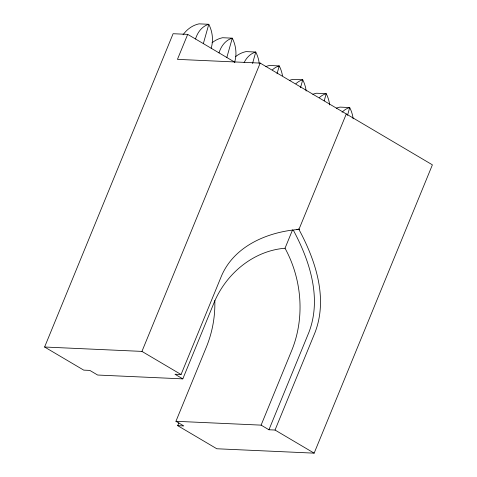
<?xml version="1.0" encoding="UTF-8"?>
<svg xmlns="http://www.w3.org/2000/svg" width="477" height="477" viewBox="0 0 477 477"><rect width="100%" height="100%" fill="white"/><g stroke="black" fill="none" stroke-linecap="round" stroke-linejoin="round"><path stroke-width="0.72" d="M203.345 43.622L208.795 24.291L199.064 23.85A27.463 24.315 -73.4 0 0 183.061 34.791M226.831 57.496L232.281 38.166L222.55 37.725A27.463 24.315 -73.4 0 0 212.092 42.739M252.536 63.495L255.767 52.041L246.031 51.605A27.463 24.315 -73.4 0 0 235.578 56.62M277.03 73.792L279.254 65.921L269.517 65.48A27.463 24.315 -73.4 0 0 265.85 66.571M300.516 87.673L302.74 79.796L293.003 79.355A27.463 24.315 -73.4 0 0 289.336 80.446M324.205 100.832L326.226 93.671L316.489 93.236A27.463 24.315 -73.4 0 0 312.823 94.327M347.489 115.422L349.707 107.552L339.976 107.11A27.463 24.315 -73.4 0 0 336.309 108.201M292.556 229.872L285.025 248.237C252.78 250.795 225.126 274.543 213.493 304.087L182.816 378.875L97.648 375.035L89.807 370.402L83.725 370.128L44.605 347.017L173.103 33.718L187.7 34.374L234.899 62.26M187.7 34.374L177.45 59.363L260.186 63.089L432.395 164.839L314.146 453.15L216.814 448.762L177.694 425.651L178.821 422.908M44.605 347.017L141.943 351.4L260.186 63.089M182.816 378.875L174.976 374.236L181.057 374.511L221.042 277.03C233.605 245.929 268.098 231.583 299.586 229.377M177.694 425.651L183.782 425.925L175.935 421.292L206.607 346.505C212.444 331.932 215.306 316.168 214.805 300.474M346.29 113.967L298.918 229.467L296.891 229.371M175.935 421.292L261.104 425.132L291.775 350.345C305.101 317.563 301.917 279.123 285.025 248.237M261.104 425.132L268.95 429.765L308.929 332.278C321.927 298.352 309.841 260.979 293.48 230.463M268.95 429.765L275.032 430.039L315.011 332.552C328.295 297.875 315.386 259.816 298.572 228.781M141.943 351.4L181.057 374.511M275.032 430.039L314.146 453.15M244.117 62.6A27.463 20.082 83.1 0 1 255.767 52.041A27.463 22.341 75 0 1 259.196 63.286M195.516 38.995A27.463 20.082 83.1 0 1 208.795 24.291A27.463 22.341 75 0 1 211.174 48.243M272.415 69.839A27.463 20.082 83.1 0 1 279.254 65.921A27.463 22.341 75 0 1 282.485 75.789M219.003 52.869A27.463 20.082 83.1 0 1 232.281 38.166A27.463 22.341 75 0 1 234.66 62.123M306.168 91.041A27.463 22.341 75 0 0 302.74 79.796A27.463 20.082 83.1 0 0 295.901 83.713M353.141 118.797A27.463 22.341 75 0 0 349.707 107.552A27.463 20.082 83.1 0 0 342.075 112.256M329.655 104.916A27.463 22.341 75 0 0 326.226 93.671A27.463 20.082 83.1 0 0 319.387 97.594"/></g></svg>
